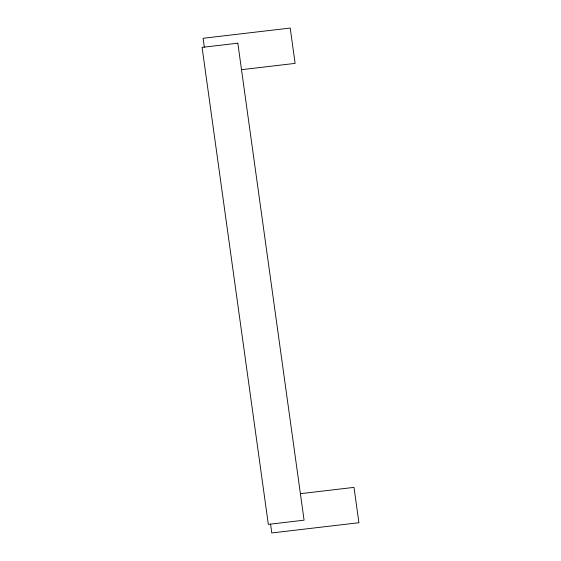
<?xml version="1.0" encoding="UTF-8"?>
<svg xmlns="http://www.w3.org/2000/svg" width="561" height="561" viewBox="0 0 561 561"><rect width="100%" height="100%" fill="white"/><g stroke="black" fill="none" stroke-linecap="round" stroke-linejoin="round"><path stroke-width="0.84" d="M241.511 69.683L295.121 63.386L290.212 28.05L203.096 38.281L204.323 47.117M300.394 493.68L354.005 487.383L358.914 522.719L271.79 532.95L270.57 524.114M237.829 43.183L202.086 47.376L268.333 524.381L304.076 520.18L237.829 43.183"/></g></svg>
